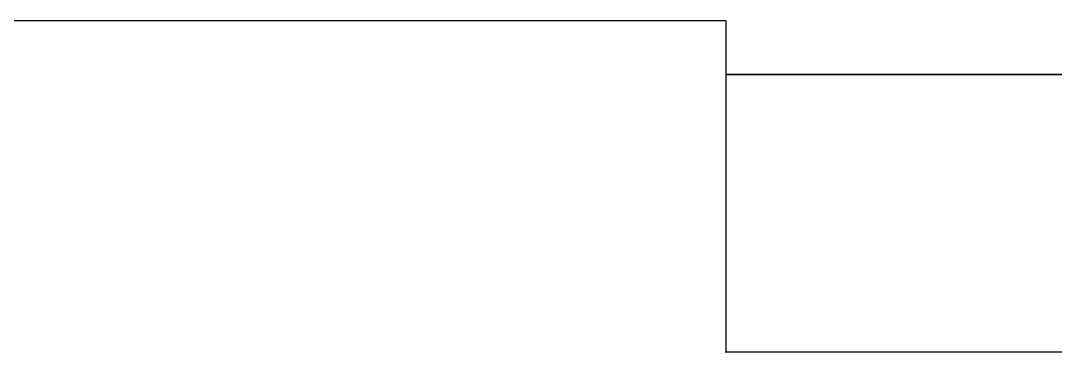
# Model space of a CAD drawing. Header units: inches. Extents: x 1247 to 6173, y 2512 to 6927.
# Drawn here: x 4147 to 4824, y 4272 to 4489 of the extents above; entities that cross this region are included whole.
import ezdxf

# ---------------------------------------------------------------- set-up
doc = ezdxf.new("R2010")
doc.units = ezdxf.units.IN
doc.header["$LTSCALE"] = 0.75
doc.header["$MEASUREMENT"] = 0
doc.layers.add('626_FL5$0$A-BLDG-TWNE', color=9, linetype='CONTINUOUS')

msp = doc.modelspace()

# ---------------------------------------------------------------- linework, layer by layer
at = {"layer": '626_FL5$0$A-BLDG-TWNE'}
for p, q in [((4608.84, 4488.99), (4128.84, 4488.99)), ((4608.84, 4272.14), (4608.84, 4488.99)), ((5392.77, 4453.83), (4608.84, 4453.83)), ((4608.84, 4453.83), (6168.68, 4453.83)), ((5392.77, 4453.83), (4608.84, 4453.83)), ((5632.86, 4272.93), (4608.18, 4272.14)), ((5632.85, 4272.93), (4608.84, 4272.14))]:
    msp.add_line(p, q, dxfattribs=at)

doc.saveas('drawing.dxf')
